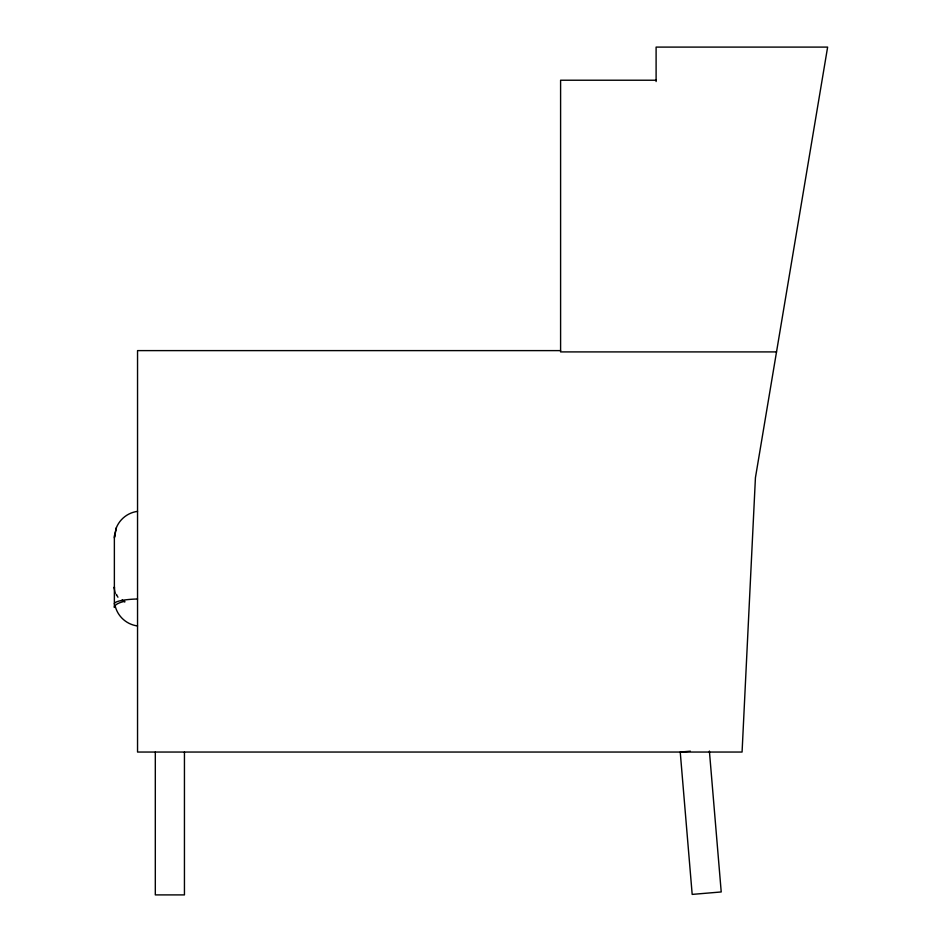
<?xml version="1.0" encoding="UTF-8"?>
<svg xmlns="http://www.w3.org/2000/svg" width="942" height="942" viewBox="0 0 942 942"><rect width="100%" height="100%" fill="white"/><g stroke="black" fill="none" stroke-linecap="round" stroke-linejoin="round"><path stroke-width="1.41" d="M114.371 537.823L116.396 527.626A26.659 26.517 0 0 1 137.532 511.365M114.371 588.326L114.371 586.96A26.659 24.598 0 0 0 115.277 593.319M116.396 527.614L114.371 535.88L114.371 607.449A26.717 7.783 0 0 1 124.791 601.279L124.791 601.985L122.166 599.96L122.166 600.572M690.392 751.186L680.23 752.046L692.182 894.394L721.219 891.956L709.397 751.057M656.103 80.223L560.596 80.223L560.596 351.908L776.526 351.908M560.596 350.612L137.544 350.612L137.544 752.046L742.072 752.046L755.425 477.724L827.629 47.1L656.103 47.1L656.103 81.554M184.444 752.046L184.444 894.9L155.312 894.9L155.312 752.046M116.396 595.12L116.396 594.367A26.659 24.174 0 0 0 117.938 597.204M114.594 537.011A26.647 26.647 0 0 1 115.277 533.596M137.532 598.994A26.447 4.71 0 0 0 122.177 600.372A27.306 4.863 0 0 0 114.382 603.787M137.532 625.959A26.682 26.612 0 0 1 115.277 606.424"/></g></svg>
